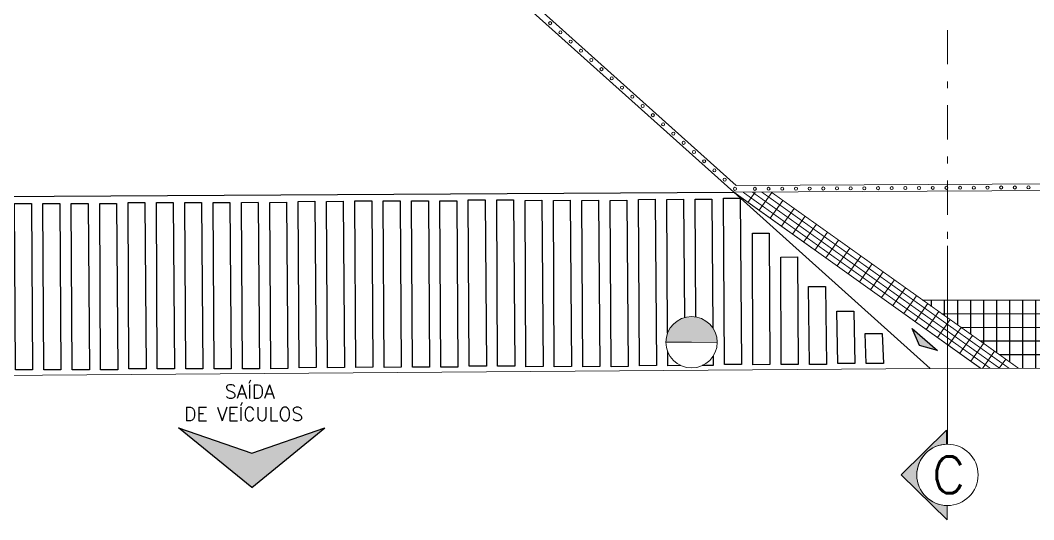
# Model space of a CAD drawing. Header units: millimetres. Extents: x 521 to 1055, y 261 to 520.
# Drawn here: x 715.49 to 730.3, y 448.27 to 455.57 of the extents above; entities that cross this region are included whole.
import ezdxf
from ezdxf.enums import TextEntityAlignment as Align

# ---------------------------------------------------------------- set-up
doc = ezdxf.new("R2010")
doc.units = ezdxf.units.MM
doc.linetypes.add('CONTINU', pattern=[0])
doc.linetypes.add('DASHDOTX2', pattern=[2, 1, -0.5, 0, -0.5])
doc.layers.add('0.1', color=8, linetype='Continuous', lineweight=13)
doc.layers.add('Texto 2', color=1, linetype='Continuous')
doc.styles.add('ROMANS', font='romans')
doc.styles.get("Standard").update_dxf_attribs({"font": 'romans.shx'})

# ---------------------------------------------------------------- blocks, each defined once
blk = doc.blocks.new('Cor-4A')
h = blk.add_hatch(color=1)
edge = h.paths.add_edge_path()
edge.add_line((-0.00005, -0.00732), (-0.00757, 0))
edge.add_line((-0.00757, 0), (-0.00014, 0.00731))
edge.add_line((-0.00014, 0.00731), (-0.00014, 0.005))
edge.add_arc((0, 0), 0.005, 91.6216, 269.468)
edge.add_line((-0.00005, -0.005), (-0.00005, -0.00732))
at = {"linetype": 'DASHDOTX2'}
blk.add_line((0, 0.03735), (0, 0.005), dxfattribs=at)
at = {"color": 1}
blk.add_lwpolyline([(-0.00005, -0.00732), (-0.00757, 0), (-0.00014, 0.00731), (-0.00014, 0.005, 0.98138), (-0.00005, -0.005)], format="xyb", close=True, dxfattribs=at)
blk.add_circle((0, 0), 0.005, dxfattribs=at)
at = {"color": 3, "style": 'ROMANS'}
blk.add_attdef('O', text='', height=0.006, rotation=90, dxfattribs=at).set_placement((0.00019, 0), align=Align.MIDDLE)
blk = doc.blocks.new('SET1')
at = {"layer": 'Texto 2'}
blk.add_hatch(color=8, dxfattribs=at).paths.add_polyline_path([(0.282, 0.232), (-0.113, 0.138), (-0.282, -0.232)])
at = {"layer": 'Texto 2', "color": 1}
blk.add_lwpolyline([(-0.282, -0.232), (-0.113, 0.138), (0.282, 0.232)], close=True, dxfattribs=at)

msp = doc.modelspace()

# ---------------------------------------------------------------- hatches: boundary and pattern name
at = {"layer": '0.1', "linetype": 'CONTINU', "lineweight": -2}
h = msp.add_hatch(dxfattribs=at)
h.set_pattern_fill('LINE,_O', color=8, scale=0.06, angle=90, double=1)
h.set_pattern_definition([(90, (279.22985, 358.23872), (-0.1905, 1e-17), [])])
h.paths.add_polyline_path([(737.22752, 451.50214), (728.68169, 451.47885), (730.08019, 450.48266), (735.81149, 450.49828)])
at = {"layer": '0.1'}
msp.add_hatch(color=8, dxfattribs=at).paths.add_polyline_path([(724.92658, 450.86444), (725.30158, 450.86247), (725.67657, 450.8605, 1)])
at = {"layer": '0.1', "linetype": 'CONTINU', "lineweight": -2}
msp.add_hatch(color=8, dxfattribs=at).paths.add_polyline_path([(718.87178, 449.24153), (717.80395, 449.60984), (718.87178, 448.73912), (719.93961, 449.60984)])

# ---------------------------------------------------------------- linework, layer by layer
at = {"layer": '0.1', "color": 8, "linetype": 'DASHDOTX2', "ltscale": 0.5}
msp.add_line((729.04192, 508.22574), (729.04192, 452.27098), dxfattribs=at)
at = {"layer": '0.1', "color": 8}
for p, q in [((725.9171, 453.05527), (720.85272, 457.59551)), ((725.95514, 453.15546), (720.95272, 457.64016)), ((731.27379, 453.18263), (725.95514, 453.15546)), ((740.07674, 453.13021), (725.9171, 453.05527)), ((728.79061, 450.47915), (725.9171, 453.05527)), ((725.9171, 453.05527), (729.53074, 450.48116)), ((726.12521, 452.90702), (726.23199, 453.05693)), ((726.2881, 452.79099), (726.47376, 453.05162)), ((726.451, 452.67495), (726.63666, 452.93559)), ((726.6139, 452.55892), (726.79956, 452.81955)), ((726.7768, 452.44288), (726.96245, 452.70351)), ((726.93969, 452.32684), (727.12535, 452.58748)), ((727.10259, 452.21081), (727.28825, 452.47144)), ((727.26549, 452.09477), (727.45115, 452.3554)), ((727.42838, 451.97873), (727.61404, 452.23937)), ((727.59128, 451.8627), (727.77694, 452.12333)), ((727.75418, 451.74666), (727.93984, 452.00729)), ((727.91708, 451.63062), (728.10273, 451.89126)), ((728.07997, 451.51459), (728.26563, 451.77522)), ((728.24287, 451.39855), (728.42853, 451.65919)), ((728.40577, 451.28251), (728.59143, 451.54315)), ((728.56867, 451.16648), (728.75432, 451.42711)), ((728.73156, 451.05044), (728.91722, 451.31108)), ((728.89446, 450.9344), (729.08012, 451.19504)), ((729.05736, 450.81837), (729.24302, 451.079)), ((729.22025, 450.70233), (729.40591, 450.96297)), ((725.30158, 450.86247), (724.92658, 450.86444)), ((725.30158, 450.86247), (725.67657, 450.8605)), ((729.38315, 450.58629), (729.56881, 450.84693)), ((729.55386, 450.48123), (729.73171, 450.73089)), ((728.79061, 450.47915), (706.0234, 450.30767)), ((728.79061, 450.47915), (763.27458, 450.57311)), ((729.79989, 450.4819), (729.8946, 450.61486))]:
    msp.add_line(p, q, dxfattribs=at)
at = {"layer": '0.1', "color": 8, "linetype": 'CONTINU', "lineweight": -2}
for p, q in [((708.54078, 452.9585), (725.9171, 453.05527)), ((715.65169, 452.89165), (715.67, 450.46042)), ((716.06619, 452.89165), (716.08451, 450.46042)), ((716.4807, 452.89213), (716.49901, 450.4609)), ((716.8952, 452.89262), (716.91352, 450.46138)), ((717.30963, 452.90733), (717.32794, 450.47609)), ((717.72414, 452.90733), (717.74245, 450.47609)), ((718.13865, 452.90733), (718.15696, 450.47609)), ((718.55316, 452.90733), (718.57147, 450.47609)), ((718.96766, 452.90781), (718.98597, 450.47657)), ((719.38217, 452.90829), (719.40048, 450.47706)), ((719.7966, 452.92301), (719.81491, 450.49177)), ((720.2111, 452.92301), (720.22942, 450.49177)), ((720.62557, 452.92912), (720.64388, 450.49788)), ((721.04008, 452.92912), (721.05839, 450.49788)), ((721.45458, 452.9296), (721.47289, 450.49836)), ((721.86909, 452.93008), (721.8874, 450.49884)), ((722.28351, 452.94479), (722.30182, 450.51356)), ((722.69802, 452.94479), (722.71633, 450.51356)), ((723.11259, 452.93734), (723.1309, 450.5061)), ((723.5271, 452.93734), (723.54541, 450.5061)), ((723.9416, 452.93782), (723.95991, 450.50658)), ((724.35611, 452.9383), (724.37442, 450.50706)), ((724.77053, 452.95302), (724.78884, 450.52178)), ((725.18504, 452.95302), (725.19807, 451.2229)), ((725.59954, 452.95398), (725.61373, 451.07028)), ((726.01397, 452.96869), (726.03228, 450.53746)), ((726.43496, 452.45884), (726.4468, 450.53649)), ((726.84946, 452.10964), (726.8613, 450.53746)), ((727.25749, 451.67745), (727.2758, 450.53842)), ((728.68169, 451.47885), (737.22752, 451.50214)), ((727.67192, 451.31638), (727.69023, 450.55313)), ((728.96139, 451.27961), (736.94431, 451.30137)), ((729.24109, 451.08038), (736.66111, 451.10059)), ((728.08643, 450.99185), (728.10474, 450.55313)), ((729.52079, 450.88114), (736.3779, 450.89982)), ((725.61683, 450.65938), (725.61786, 450.52274)), ((729.80049, 450.6819), (736.0947, 450.69905)), ((718.87178, 448.73912), (717.80395, 449.60984)), ((717.80395, 449.60984), (718.87178, 449.24153)), ((718.87178, 448.73912), (719.93961, 449.60984)), ((718.87178, 449.24153), (719.93961, 449.60984))]:
    msp.add_line(p, q, dxfattribs=at)
at = {"layer": '0.1', "color": 8, "const_width": 0.015}
for points in [[(725.9171, 453.05527), (729.53074, 450.48116)], [(726.05397, 453.05599), (729.6681, 450.48154)], [(726.19084, 453.05672), (729.80546, 450.48191)], [(726.32771, 453.05744), (729.94283, 450.48229)], [(726.46458, 453.05816), (730.08019, 450.48266)]]:
    msp.add_lwpolyline(points, dxfattribs=at)
at = {"layer": '0.1', "color": 8, "linetype": 'CONTINU', "lineweight": -2}
for points in [[(715.65169, 452.89165), (715.67, 450.46042), (715.42, 450.45853), (715.40646, 452.89029), (715.65168, 452.89213)], [(716.06619, 452.89165), (716.08451, 450.46042), (715.83451, 450.45853), (715.82097, 452.89029), (716.06619, 452.89213)], [(716.4807, 452.89213), (716.49901, 450.4609), (716.24902, 450.45901), (716.23548, 452.89077), (716.4807, 452.89262)], [(716.8952, 452.89262), (716.91352, 450.46138), (716.66352, 450.4595), (716.64998, 452.89125), (716.8952, 452.8931)], [(717.30963, 452.90733), (717.32794, 450.47609), (717.07795, 450.47421), (717.06441, 452.90596), (717.30963, 452.90781)], [(717.72414, 452.90733), (717.74245, 450.47609), (717.49246, 450.47421), (717.47892, 452.90596), (717.72414, 452.90781)], [(718.13865, 452.90733), (718.15696, 450.47609), (717.90697, 450.47421), (717.89343, 452.90596), (718.13865, 452.90781)], [(718.55316, 452.90733), (718.57147, 450.47609), (718.32148, 450.47421), (718.30793, 452.90596), (718.55315, 452.90781)], [(718.96766, 452.90781), (718.98597, 450.47657), (718.73598, 450.47469), (718.72244, 452.90645), (718.96766, 452.90829)], [(719.38217, 452.90829), (719.40048, 450.47706), (719.15049, 450.47517), (719.13694, 452.90693), (719.38216, 452.90877)], [(719.7966, 452.92301), (719.81491, 450.49177), (719.56491, 450.48989), (719.55137, 452.92164), (719.79659, 452.92349)], [(720.2111, 452.92301), (720.22942, 450.49177), (719.97942, 450.48989), (719.96588, 452.92164), (720.2111, 452.92349)], [(720.62557, 452.92912), (720.64388, 450.49788), (720.39389, 450.496), (720.38034, 452.92775), (720.62556, 452.9296)], [(721.04008, 452.92912), (721.05839, 450.49788), (720.80839, 450.496), (720.79485, 452.92775), (721.04007, 452.9296)], [(721.45458, 452.9296), (721.47289, 450.49836), (721.2229, 450.49648), (721.20936, 452.92823), (721.45458, 452.93008)], [(721.86909, 452.93008), (721.8874, 450.49884), (721.63741, 450.49696), (721.62386, 452.92871), (721.86908, 452.93056)], [(722.28351, 452.94479), (722.30182, 450.51356), (722.05183, 450.51167), (722.03829, 452.94343), (722.28351, 452.94527)], [(722.69802, 452.94479), (722.71633, 450.51356), (722.46634, 450.51167), (722.4528, 452.94343), (722.69802, 452.94527)], [(723.11259, 452.93734), (723.1309, 450.5061), (722.88091, 450.50422), (722.86736, 452.93597), (723.11258, 452.93782)], [(723.5271, 452.93734), (723.54541, 450.5061), (723.29541, 450.50422), (723.28187, 452.93597), (723.52709, 452.93782)], [(723.9416, 452.93782), (723.95991, 450.50658), (723.70992, 450.5047), (723.69638, 452.93645), (723.9416, 452.9383)], [(724.35611, 452.9383), (724.37442, 450.50706), (724.12442, 450.50518), (724.11088, 452.93694), (724.3561, 452.93878)], [(724.77053, 452.95302), (724.78884, 450.52178), (724.53885, 450.5199), (724.52531, 452.95165), (724.77053, 452.9535)], [(724.95072, 450.99483), (724.93982, 452.95165), (725.18504, 452.9535)], [(725.18504, 452.95302), (725.19807, 451.2229)], [(725.3639, 451.23225), (725.35432, 452.95261), (725.59954, 452.95446)], [(725.59954, 452.95398), (725.61373, 451.07028)], [(726.01397, 452.96869), (726.03228, 450.53746), (725.78229, 450.53557), (725.76875, 452.96733), (726.01397, 452.96917)], [(726.43496, 452.45884), (726.4468, 450.53649), (726.19681, 450.53461), (726.18973, 452.45747), (726.43495, 452.45932)], [(726.84946, 452.10964), (726.8613, 450.53746), (726.61131, 450.53557), (726.60423, 452.10827), (726.84945, 452.11012)], [(727.25749, 451.67745), (727.2758, 450.53842), (727.02581, 450.53654), (727.01227, 451.67608), (727.25749, 451.67793)], [(727.67192, 451.31638), (727.69023, 450.55313), (727.44024, 450.55125), (727.42669, 451.31502), (727.67191, 451.31686)], [(728.08643, 450.99185), (728.10474, 450.55313), (727.85474, 450.55125), (727.8412, 450.99048), (728.08642, 450.99233)], [(725.14582, 450.52135), (724.95336, 450.5199), (724.95221, 450.7262)], [(725.61683, 450.65938), (725.61786, 450.52274), (725.45775, 450.52154)]]:
    msp.add_lwpolyline(points, dxfattribs=at)
at = {"layer": '0.1', "color": 8}
for centre, radius in [((723.23502, 455.52692), 0.0225), ((723.38508, 455.39239), 0.0225), ((723.53514, 455.25785), 0.0225), ((723.6852, 455.12332), 0.0225), ((723.83526, 454.98879), 0.0225), ((723.98532, 454.85426), 0.0225), ((724.13538, 454.71973), 0.0225), ((724.28545, 454.5852), 0.0225), ((724.43551, 454.45067), 0.0225), ((724.58557, 454.31614), 0.0225), ((724.73563, 454.18161), 0.0225), ((724.88569, 454.04708), 0.0225), ((725.03575, 453.91255), 0.0225), ((725.18581, 453.77802), 0.0225), ((725.33587, 453.64349), 0.0225), ((725.48593, 453.50896), 0.0225), ((725.63599, 453.37443), 0.0225), ((725.78606, 453.2399), 0.0225), ((729.22681, 453.12097), 0.0225), ((729.42681, 453.12203), 0.0225), ((729.62681, 453.12309), 0.0225), ((729.82681, 453.12414), 0.0225), ((730.02681, 453.1252), 0.0225), ((730.22681, 453.12626), 0.0225), ((725.93612, 453.10537), 0.0225), ((726.22681, 453.10509), 0.0225), ((726.42681, 453.10615), 0.0225), ((726.62681, 453.10721), 0.0225), ((726.82681, 453.10827), 0.0225), ((727.02681, 453.10932), 0.0225), ((727.22681, 453.11038), 0.0225), ((727.42681, 453.11144), 0.0225), ((727.62681, 453.1125), 0.0225), ((727.82681, 453.11356), 0.0225), ((728.02681, 453.11462), 0.0225), ((728.22681, 453.11568), 0.0225), ((728.42681, 453.11673), 0.0225), ((728.62681, 453.11779), 0.0225), ((728.82681, 453.11885), 0.0225), ((729.02681, 453.11991), 0.0225), ((725.30158, 450.86247), 0.375)]:
    msp.add_circle(centre, radius, dxfattribs=at)

# ---------------------------------------------------------------- block references
ref = msp.add_blockref('Cor-4A', (729.04192, 448.92433), dxfattribs=dict(at, xscale=89.59999999999991, yscale=89.59999999999991, zscale=89.59999999999991))
ref.add_attrib('O', 'C', dxfattribs={"layer": '0', "color": 3, "height": 0.5376, "style": 'ROMANS'}).set_placement((729.05931, 448.92433), align=Align.MIDDLE)
at = {"layer": '0.1', "color": 8, "xscale": 0.6666666666665969, "yscale": 0.6666666666665969, "zscale": 0.6666666666665969, "rotation": 99.89028668554778}
msp.add_blockref('SET1', (728.71137, 450.90301), dxfattribs=at)

# ---------------------------------------------------------------- texts
at = {"layer": '0.1', "color": 8}
for s, p in [('SAÍDA', (718.47851, 450.04289)), ('DE VEÍCULOS ', (717.88378, 449.71464))]:
    msp.add_text(s, height=0.2, dxfattribs=at).set_placement(p)

doc.saveas('drawing.dxf')
